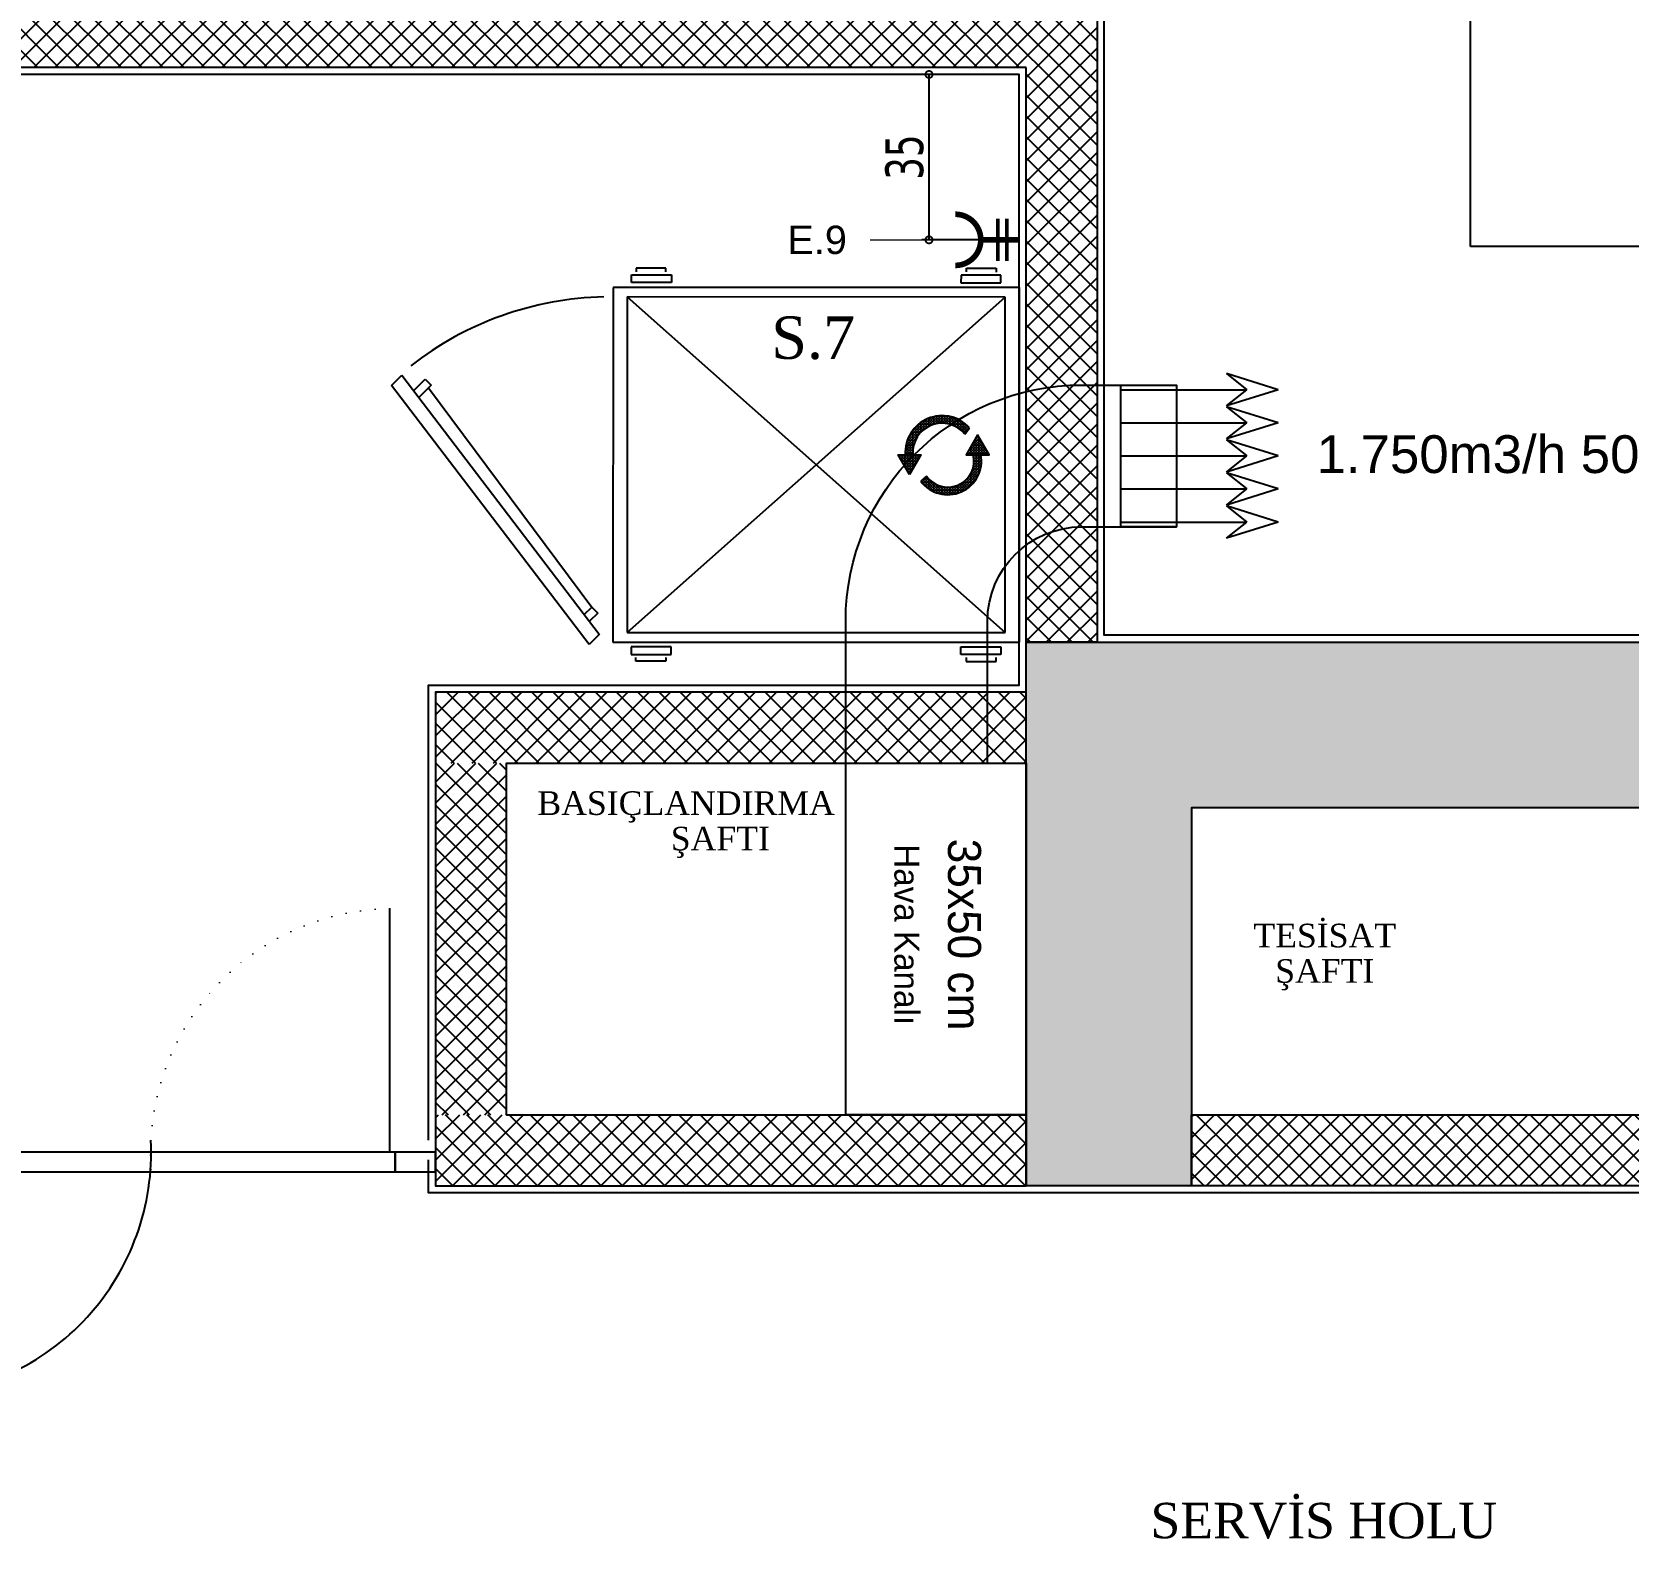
# Model space of a CAD drawing. Header units: millimetres. Extents: x -29311 to -3405, y 28913 to 42880.
# Drawn here: x -8239.8 to -7902, y 39773 to 40091.9 of the extents above; entities that cross this region are included whole.
import ezdxf
from ezdxf.enums import TextEntityAlignment as Align

# ---------------------------------------------------------------- set-up
doc = ezdxf.new("R2010")
doc.units = ezdxf.units.MM
doc.linetypes.add('ACAD_ISO07W100', pattern=[3, 0, -3])
for name, color, linetype in [('A-BA', 1, 'Continuous'), ('A-DUVAR', 53, 'Continuous'), ('A-DUVAR-TARAMA', 251, 'Continuous'), ('A-KAPI-AHSAP', 245, 'Continuous'), ('A-MERDIVEN', 125, 'Continuous'), ('A-MK-HVAC-TEMIZ', 140, 'Continuous'), ('A-SIVA-IC', 97, 'Continuous'), ('A-YAZI', 136, 'Continuous'), ('symbol', 8, 'Continuous'), ('T-VANA', 2, 'Continuous'), ('yazı1', 7, 'Continuous')]:
    doc.layers.add(name, color=color, linetype=linetype)
for name, color, linetype, lineweight in [('acilis-yonu', 222, 'ACAD_ISO07W100', 15), ('BA_wall_gyps', 45, 'Continuous', 9), ('GRC-Ekipman', 4, 'Continuous', 25), ('tarama-betonarme', 252, 'Continuous', 13), ('TES_ELK', 230, 'Continuous', 25)]:
    doc.layers.add(name, color=color, linetype=linetype, lineweight=lineweight)
doc.styles.add('antet', font='arial.ttf', dxfattribs={"oblique": 15, "height": 2.75})
doc.styles.add('Dimension Text', font='tahoma.ttf', dxfattribs={"width": 0.8})
doc.styles.add('GEO- BAYRAKTAR FİNAL PROJE 140518$0$Standard', font='arial.ttf')
doc.styles.add('HA_SMART', font='')
doc.styles.add('TESNO', font='romandtw.shx', dxfattribs={"height": 0.8})
doc.styles.add('YAZ', font='times.ttf', dxfattribs={"height": 0.12})
doc.styles.add('YAZ-50', font='times.ttf', dxfattribs={"width": 0.9})
doc.styles.get('HA_SMART').set_extended_font_data('Sakkal Majalla')
doc.dimstyles.new('AYG-OLCU 1 to 2', dxfattribs={"dimtxt": 4, "dimasz": 3, "dimexe": 1.5, "dimexo": 1, "dimgap": 1, "dimtad": 1, "dimdec": 0, "dimdsep": 46, "dimtxsty": 'Dimension Text', "dimblk": 'DOTSMALL', "dimcen": 0, "dimclrd": 256, "dimclre": 256, "dimclrt": 256, "dimadec": 0, "dimazin": 0, "dimtfac": 1, "dimtdec": 0, "dimtofl": 0, "dimtmove": 1, "dimatfit": 3, "dimfxl": 1, "dimarcsym": 0})
pattern_1 = [(360, (-171.5160892261192, 853.8561361973235), (-1e-16, -0.5588000000000001), [0.4064, -0.1524]), (270, (-171.5160892261192, 853.8561361973235), (-0.5588000000000001, 0), [0.4064, -0.1524])]

# ---------------------------------------------------------------- blocks, each defined once
blk = doc.blocks.new('3r3')
at = {"layer": 'symbol'}
for p, q in [((0, 0), (0, 163.7499999998181)), ((376.3041377991904, 0), (0, 0))]:
    blk.add_line(p, q, dxfattribs=at)
blk = doc.blocks.new('METİKET')
at = {"layer": 'yazı1', "linetype": 'ByBlock', "style": 'HA_SMART'}
for tag, height, p in [('MAHALADI', 20, (13369.8581146319, 684.6307624234468)), ('ALAN', 15, (13369.8581146319, 652.2306944070588))]:
    blk.add_attdef(tag, text='', height=height, dxfattribs=at).set_placement(p, align=Align.CENTER)
blk = doc.blocks.new('Y.BASINÇLANDIRMA')
at = {"layer": 'A-MK-HVAC-TEMIZ'}
for p, q in [((9375.205411104631, -17434.27684734635), (9364.257464126667, -17430.86281216908)), ((9364.257464126667, -17430.86281216908), (9368.582511058004, -17434.27684734635)), ((9341.902750539173, -17434.27684734635), (9368.582511058004, -17434.27684734635)), ((9375.205411104631, -17434.27684734635), (9364.257464126667, -17437.69088252361)), ((9364.257464126667, -17437.69088252361), (9368.582511058004, -17434.27684734635)), ((9375.205411104631, -17441.27684734634), (9364.257464126667, -17437.86281216908)), ((9364.257464126667, -17437.86281216908), (9368.582511058004, -17441.27684734634)), ((9341.902750539173, -17441.27684734634), (9368.582511058004, -17441.27684734634)), ((9375.205411104631, -17441.27684734634), (9364.257464126667, -17444.69088252361)), ((9364.257464126667, -17444.69088252361), (9368.582511058004, -17441.27684734634)), ((9375.205411104631, -17448.27684734635), (9364.257464126667, -17444.86281216908)), ((9364.257464126667, -17444.86281216908), (9368.582511058004, -17448.27684734635)), ((9341.902750539173, -17448.27684734635), (9368.582511058004, -17448.27684734635)), ((9375.205411104631, -17448.27684734635), (9364.257464126667, -17451.69088252361)), ((9364.257464126667, -17451.69088252361), (9368.582511058004, -17448.27684734635)), ((9375.205411104631, -17455.27684734635), (9364.257464126667, -17451.86281216908)), ((9364.257464126667, -17451.86281216908), (9368.582511058004, -17455.27684734635)), ((9341.902750539173, -17455.27684734635), (9368.582511058004, -17455.27684734635)), ((9375.205411104631, -17455.27684734635), (9364.257464126667, -17458.69088252361)), ((9364.257464126667, -17458.69088252361), (9368.582511058004, -17455.27684734635)), ((9375.205411104631, -17462.27684734634), (9364.257464126667, -17458.86281216908)), ((9364.257464126667, -17458.86281216908), (9368.582511058004, -17462.27684734634)), ((9341.902750539173, -17462.27684734634), (9368.582511058004, -17462.27684734634)), ((9375.205411104631, -17462.27684734634), (9364.257464126667, -17465.69088252361)), ((9364.257464126667, -17465.69088252361), (9368.582511058004, -17462.27684734634))]:
    blk.add_line(p, q, dxfattribs=at)
for points in [[(9283.684522592885, -17513.27684734649), (9283.684522592885, -17483.27684734642, -0.414213562371987), (9333.684522592697, -17433.27684734641), (9353.68452259424, -17433.27684734633)], [(9313.684522592885, -17513.27684734649), (9313.684522592885, -17483.27684734642, -0.4142135623720295), (9333.684522592812, -17463.27684734642), (9353.684522594354, -17463.27684734634)]]:
    blk.add_lwpolyline(points, format="xyb", dxfattribs=at)
for points in [[(9341.902750539173, -17433.27684734636), (9353.684522594354, -17433.27684734636), (9353.684522594354, -17463.27684734634), (9341.902750539173, -17463.27684734634)], [(9321.90275053875, -17587.72782990191), (9283.684522592885, -17587.72782990191), (9283.684522592885, -17513.27684734649), (9321.90275053875, -17513.27684734649)]]:
    blk.add_lwpolyline(points, close=True, dxfattribs=at)
at = {"layer": 'A-MK-HVAC-TEMIZ', "lineweight": 30}
ref = blk.add_blockref('METİKET', (9065.713162395305, -22228.26392211844), dxfattribs=dict(at, xscale=-0.35, yscale=0.35, zscale=0.35, rotation=270))
ref.add_attrib('MAHALADI', '35x50 cm', dxfattribs={"layer": 'yazı1', "linetype": 'ByBlock', "height": 7, "rotation": 270, "style": 'HA_SMART'}).set_placement((9305.333929243512, -17549.57358199728), align=Align.CENTER)
ref.add_attrib('ALAN', ' Hava Kanalı', dxfattribs={"layer": 'yazı1', "linetype": 'ByBlock', "height": 5.25, "rotation": 270, "style": 'HA_SMART'}).set_placement((9293.993905437776, -17548.62358199727), align=Align.CENTER)
at = {"layer": 'A-MK-HVAC-TEMIZ', "lineweight": 30, "style": 'GEO- BAYRAKTAR FİNAL PROJE 140518$0$Standard'}
blk.add_text('1.750m3/h 50Pa Basınçlandırma', height=8, dxfattribs=at).set_placement((9383.33571305078, -17451.90682173189))
blk = doc.blocks.new('A$C1D5157F6')
at = {"layer": 'A-DUVAR-TARAMA'}
h = blk.add_hatch(dxfattribs=at)
h.set_pattern_fill('ANSI37', color=256)
h.set_pattern_definition([(45, (8509.79660212841, 55116.42820535767), (-2.245064030267287, 2.245064030267287), []), (135, (8509.79660212841, 55116.42820535767), (-2.245064030267287, -2.245064030267287), [])])
h.paths.add_polyline_path([(-124.9999999999563, -10.54901744031303), (-124.9999999999563, -25.54901744027666), (-1.45519e-11, -25.54901744027666), (0, -10.54901744034941)])
h = blk.add_hatch(dxfattribs=at)
h.set_pattern_fill('ANSI37', color=256, angle=-90.00000000000001)
h.set_pattern_definition([(315, (55016.97722279804, -8609.79660212424), (2.245064030267287, 2.245064030267287), []), (44.99999999999999, (55016.97722279804, -8609.79660212424), (-2.245064030267287, 2.245064030267287), [])])
h.paths.add_polyline_path([(-110, -25.56229573197561), (-124.9999999999563, -25.56229573197561), (-124.9999999999272, -99.99999999580177), (-110, -99.99999999581631)])
h = blk.add_hatch(dxfattribs=at)
h.set_pattern_fill('ANSI37', color=256)
h.set_pattern_definition([(45, (8509.796602128423, 55111.97722280194), (-2.245064030267287, 2.245064030267287), []), (135, (8509.796602128423, 55111.97722280194), (-2.245064030267287, -2.245064030267287), [])])
h.paths.add_polyline_path([(-124.9999999999709, -99.9999999958127), (-4.36557e-11, -99.99999999569263), (0, -114.999999996231), (-124.9999999999854, -114.9999999952306)])
blk.add_line((-4.36557e-11, -99.99999999569263), (0, -114.999999996231))
blk.add_lwpolyline([(-4.36557e-11, -99.99999999569263), (0, -114.999999996231)])
at = {"layer": 'A-DUVAR'}
blk.add_line((-109.9999999999854, -99.99999999581631), (-4.36557e-11, -99.99999999569263), dxfattribs=at)
blk.add_lwpolyline([(-110, -99.99999999581631), (-110, -25.54901744027666), (-1.45519e-11, -25.54901744027666), (0, -10.54901744034941), (-124.9999999999563, -10.54901744031303), (-124.9999999999854, -114.999999995096), (0, -114.999999996231)], dxfattribs=at)
at = {"layer": 'T-VANA', "lineweight": 30}
blk.add_blockref('Y.BASINÇLANDIRMA', (-9321.902750538735, 17487.72782990621), dxfattribs=at)
at = {"layer": 'A-YAZI', "insert": (-119.2884652068751, -31.5330804070436), "char_height": 5, "width": 87.9708629801067, "attachment_point": 1, "line_spacing_factor": 0.9, "style": 'YAZ'}
blk.add_mtext('\\pi-4.17607,l20,t30.82393;BASIÇLANDIRMA \\P\\pi24.05032,t44.05032;ŞAFTI', dxfattribs=at)
blk = doc.blocks.new('sıcak banket a. gn 2-1 11 5')
h = blk.add_hatch()
h.set_pattern_fill('ANGLE', color=23, scale=0.08, style=0)
h.set_pattern_definition(pattern_1)
edge = h.paths.add_edge_path()
edge.add_ellipse((36.6753667097364, -15.13610678710211), major_axis=(3.926280879098405, 3.926280879098405), ratio=0.999999999999866, start_angle=260.879958972043, end_angle=418.6088662258044)
edge.add_line((35.36888156202622, -9.73939856430843), (35.36888156202622, -8.139398564308067))
edge.add_ellipse((36.70123398977739, -15.14540608474453), major_axis=(-5.042782186855692, 5.042782186855692), ratio=0.9999999999999284, start_angle=171.7161694729125, end_angle=325.7675253810813, ccw=False)
edge.add_line((40.96485362088424, -20.86212297552811), (39.92968420240503, -19.63508230826846))
h.paths.add_polyline_path([(31.19080429866154, -8.823074802858171), (35.36888156202622, -6.410860770158251), (35.36888156202622, -11.23528883555627)])
h = blk.add_hatch()
h.set_pattern_fill('ANGLE', color=23, scale=0.08, style=0)
h.set_pattern_definition(pattern_1)
edge = h.paths.add_edge_path()
edge.add_line((35.36888156202622, -22.5393985643077), (35.36888156202622, -24.13939856430807))
edge.add_ellipse((34.90585451602238, -16.34685949890627), major_axis=(5.519875865050897, 5.519875865050897), ratio=0.9999999999998872, start_angle=87.01296561517859, end_angle=228.4004756552082, ccw=False)
edge.add_line((29.68111879564822, -10.54684262105183), (31.03678929213493, -11.509069898093))
edge.add_ellipse((34.90708128614642, -16.35490237940939), major_axis=(4.385273797372311, 4.385273797372311), ratio=0.9999999999997801, start_angle=83.61382491628162, end_angle=229.2703873723542)
h.paths.add_polyline_path([(35.36888156202622, -20.81086077015971), (39.5469588253909, -23.22307480285963), (35.36888156202622, -25.63528883555774)])
at = {"lineweight": -2}
for p, q in [((0, 0), (-0.0400003599061165, -85.9899211812517)), ((0, 0), (75.0627048092574, -0.0321528562271851)), ((75.06270480924285, -86.02207403748068), (75.0627048092574, -0.0321528562271851)), ((-0.0400003599061165, -85.9899211812517), (75.0627048092574, -86.02207403748068))]:
    blk.add_line(p, q, dxfattribs=at)
at = {"linetype": 'ByBlock'}
for p, q in [((2.00202293744951, -2.996094771477147), (1.965397696316358, -82.99608445259582)), ((1.965397696316358, -82.99608445259582), (73.00201452359033, -3.025958429627279)), ((73.00201452359033, -3.025958429627279), (2.00202293744951, -2.996094771477147)), ((72.9653892824572, -83.02594811074779), (2.00202293744951, -2.996094771477147)), ((72.9653892824572, -83.02594811074779), (73.00201452359033, -3.025958429627279)), ((1.965397696316358, -82.99608445259582), (72.9653892824572, -83.02594811074779))]:
    blk.add_line(p, q, dxfattribs=at)
at = {"color": 251, "lineweight": -2}
for p, q in [((-4.115646477352128, -11.2065728359812), (-4.112080937949938, -4.87869576396042)), ((-4.112080937949938, -4.87869576396042), (-3.300723248365101, -4.879152935896854)), ((-2.65110501728486, -3.905965016123444), (-2.655859101025271, -12.34318985551908)), ((-1.028307216547545, -3.906879406435108), (-2.65110501728486, -3.905965016123444)), ((-1.033061300302505, -12.34410424583075), (-1.028307216547545, -3.906879406435108)), ((76.02656227878468, -12.37738229656679), (76.03131636252509, -3.940157457171154)), ((76.03131636252509, -3.940157457171154), (77.65411416324787, -3.941071847480998)), ((77.65411416324787, -3.941071847480998), (77.64936007950746, -12.37829668687846)), ((79.11399295648151, -4.915448395706333), (78.30263526688212, -4.914991223771722)), ((79.11042741709389, -11.24332546772712), (79.11399295648151, -4.915448395706333)), ((-3.304288787752737, -11.20703000791582), (-4.115646477352128, -11.2065728359812)), ((-2.655859101025271, -12.34318985551908), (-1.033061300302505, -12.34410424583075)), ((77.64936007950746, -12.37829668687846), (76.02656227878468, -12.37738229656679)), ((78.2990697274945, -11.2428682957925), (79.11042741709389, -11.24332546772712)), ((-2.686701943370279, -82.08097103474392), (-2.681947859629872, -73.64374619534647)), ((-2.681947859629872, -73.64374619534647), (-1.059150058907107, -73.64466058565812)), ((-1.059150058907107, -73.64466058565812), (-1.063904142647515, -82.08188542505377)), ((76.0004735201801, -73.677938636396), (75.99571943643969, -82.11516347579163)), ((77.62327132090286, -73.67885302670582), (76.0004735201801, -73.677938636396)), ((77.61851723716245, -82.1160778661033), (77.62327132090286, -73.67885302670582)), ((-4.143015197187194, -74.77871741449782), (-4.146580736574832, -81.10659448651856)), ((-3.331657507587805, -74.77917458643242), (-4.143015197187194, -74.77871741449782)), ((78.27170100765943, -74.81501287431092), (79.08305869725882, -74.8154700462437)), ((79.08305869725882, -74.8154700462437), (79.07949315785663, -81.14334711826449)), ((-4.146580736574832, -81.10659448651856), (-3.335223046975444, -81.1070516584532)), ((-1.063904142647515, -82.08188542505377), (-2.686701943370279, -82.08097103474392)), ((75.99571943643969, -82.11516347579163), (77.61851723716245, -82.1160778661033)), ((79.07949315785663, -81.14334711826449), (78.2681354682718, -81.14288994632989)), ((18.54458646656712, -130.6539471982942), (73.35168538524886, -88.88830396959021)), ((75.53031924345123, -91.06939438128937), (20.72322032475495, -132.8350376099915)), ((21.19233570038341, -125.0383637138002), (67.60615840967512, -90.48417583585977)), ((67.60615840967512, -90.48417583585977), (68.86911593211697, -89.22264077748513)), ((69.18427448879811, -92.06407134504293), (67.60615840967512, -90.48417583585977)), ((68.86911593211697, -89.22264077748513), (70.61686952704622, -90.97236507998603)), ((73.34411104915488, -88.88072109292261), (75.53031924345123, -91.06939438128937)), ((19.35076911385113, -125.720637288161), (20.61372663629299, -124.4591022297845)), ((20.61372663629299, -124.4591022297845), (23.23289892023604, -127.0812278033973)), ((21.80030388197338, -128.1729340684542), (19.35076911385113, -125.720637288161)), ((20.72322032475495, -132.8350376099915), (18.54458646656712, -130.6539471982942))]:
    blk.add_line(p, q, dxfattribs=at)
at = {"color": 23}
for p, q in [((31.03678929214948, -11.509069898093), (29.68111879564822, -10.54684262105183)), ((39.92968420240503, -19.63508230826846), (40.96485362088424, -20.86212297552629))]:
    blk.add_line(p, q, dxfattribs=at)
for points in [[(31.19080429866154, -8.823074802858171), (35.36888156202622, -11.23528883555627), (35.36888156202622, -6.41086077016007)], [(39.5469588253909, -23.22307480285963), (35.36888156202622, -25.63528883555774), (35.36888156202622, -20.81086077015971)]]:
    blk.add_lwpolyline(points, close=True, dxfattribs=at)
for centre, radius, start, end in [((36.70123398977739, -15.14540608474453), 7.131570960744617, 306.7161694728177, 100.767525381254), ((36.6753667097364, -15.13610678710211), 5.552599668906809, 305.8799589721378, 103.6088662256689), ((34.90585451602238, -16.34685949890627), 7.806283310970451, 132.0129656148675, 273.4004756553546), ((34.90708128614642, -16.35490237940939), 6.201713678962622, 128.6138249158188, 274.2703873727088)]:
    blk.add_arc(centre, radius, start, end, dxfattribs=at)
at = {"color": 251}
blk.add_arc((70.6879697007098, -86.44209528693321), 68.72045120457139, 181.224431704946, 217.9942786231579, dxfattribs=at)
blk = doc.blocks.new('MONO')
at = {"layer": 'TES_ELK', "linetype": 'Continuous'}
for points, const_width in [([(170534.5179322206, 1136.582672683469), (170534.5179322206, 1256.582672683469)], 10), ([(170559.5179322206, 1136.582672683469), (170559.5179322206, 1256.582672683469)], 10), ([(170607.8179322206, 1196.582672683469), (170499.5179322206, 1196.582672683469)], 16)]:
    blk.add_lwpolyline(points, dxfattribs=dict(at, const_width=const_width))
at = {"layer": 'TES_ELK', "linetype": 'Continuous', "const_width": 16}
blk.add_lwpolyline([(170680.0179322206, 1124.382672683468), (170680.0179322206, 1124.382672683468, -1), (170680.0179322206, 1268.782672683469)], format="xyb", dxfattribs=at)
at = {"layer": 'TES_ELK', "lineweight": 15}
blk.add_lwpolyline([(170919.5179322206, 1196.582672683469), (170669.5179322206, 1196.582672683469)], dxfattribs=at)
at = {"layer": 'TES_ELK', "linetype": 'Continuous', "style": 'TESNO', "width": 0.7}
blk.add_attdef('ENO', text='', height=80, rotation=180, dxfattribs=at).set_placement((171069.5179322206, 1196.582672683469, 10), align=Align.MIDDLE)
blk = doc.blocks.new('_DotSmall')
at = {"color": 0, "linetype": 'ByBlock', "const_width": 0.5}
blk.add_lwpolyline([(-0.0625, 0, 1), (0.0625, 0, 1)], format="xyb", close=True, dxfattribs=at)
blk = doc.blocks.new('*D387')
at = {"layer": 'DEFPOINTS', "color": 0, "transparency": 16777216}
for p in [(-8049.993044448431, 40082.93951845399), (-8030.91131029082, 40082.93951845399), (-8030.911310290659, 40047.93951845399)]:
    blk.add_point(p, dxfattribs=at)
at = {"layer": 'TES_ELK', "lineweight": -2, "transparency": 16777216}
for p, q in [((-8031.91131029082, 40082.93951845399), (-8051.493044448431, 40082.93951845399)), ((-8049.993044448431, 40047.93951845399), (-8049.993044448431, 40082.93951845399)), ((-8031.911310290659, 40047.93951845399), (-8051.493044448431, 40047.93951845399))]:
    blk.add_line(p, q, dxfattribs=at)
at = {"layer": 'TES_ELK', "lineweight": -2, "transparency": 16777216, "xscale": 3, "yscale": 3, "zscale": 3}
for p, rotation in [((-8049.993044448431, 40082.93951845399), 90), ((-8049.993044448431, 40047.93951845399), 270)]:
    blk.add_blockref('_DotSmall', p, dxfattribs=dict(at, rotation=rotation))
at = {"layer": 'TES_ELK', "transparency": 16777216, "insert": (-8055.159599183138, 40065.43951845398), "char_height": 8, "attachment_point": 5, "rotation": 90, "style": 'Dimension Text'}
blk.add_mtext('35', dxfattribs=at)

msp = doc.modelspace()

# ---------------------------------------------------------------- hatches: boundary and pattern name
at = {"layer": 'A-DUVAR-TARAMA'}
h = msp.add_hatch(dxfattribs=at)
h.set_pattern_fill('ANSI37', color=256, scale=25, style=0)
h.set_pattern_definition([(45, (-57572.96624000469, 58858.54602812048), (-2.209708691207957, 2.209708691207957), []), (135, (-57572.96624000469, 58858.54602812048), (-2.209708691207957, -2.209708691207957), [])])
h.paths.add_polyline_path([(-8014.411310291494, 40181.19025575965), (-8029.411310291236, 40181.19025575965), (-8029.411310290816, 40099.43951845399), (-8257.641287739578, 40099.43951845399), (-8257.641287739578, 40282.76813137414), (-8272.641287739578, 40282.76813137414), (-8272.641287739578, 40084.43951845398), (-8277.641287739494, 40084.43951845398), (-8029.411310290736, 40084.43951845398), (-8029.411310290585, 40041.8901306169), (-8014.411310291616, 40041.8901306169)])
h.paths.add_polyline_path([(-8014.411310291616, 40041.8901306169), (-8029.411310290494, 40041.8901306169), (-8029.411310290156, 39962.76813137414), (-8014.411310291727, 39962.76813137414)])
h = msp.add_hatch(dxfattribs=at)
h.set_pattern_fill('ANSI37', color=256, scale=25, style=0)
h.set_pattern_definition([(45, (-57572.96624000469, 54657.01657116164), (-2.209708691207957, 2.209708691207957), []), (135, (-57572.96624000469, 54657.01657116164), (-2.209708691207957, -2.209708691207957), [])])
h.paths.add_polyline_path([(-7994.411310290096, 39847.76813137404), (-7994.411310290096, 39862.76813137394), (-7884.411310289745, 39862.76813137394), (-7884.411310289724, 39927.76813137411), (-7869.411310289724, 39927.76813137411), (-7869.411310289724, 39862.76813137394), (-7809.411310289745, 39862.76813137394), (-7809.411310289745, 39927.76813137411), (-7799.411310289735, 39927.76813137411), (-7799.411310289735, 39862.76813137394), (-7739.411310289724, 39862.76813137394), (-7739.411310289724, 39927.76813137411), (-7729.411310289745, 39927.76813137411), (-7729.411310289745, 39862.76813137394), (-7669.411310289735, 39862.76813137394), (-7669.411310289735, 39927.76813137411), (-7659.411310289745, 39927.76813137411), (-7659.411310289745, 39862.76813137394), (-7599.411310290096, 39862.76813137394), (-7599.411310290096, 39927.76813137414), (-7584.411310290096, 39927.76813137414), (-7584.411310290096, 39862.76813137394), (-7489.411310290025, 39862.76813137394), (-7489.411310290336, 39847.76813137621)])
at = {"layer": 'tarama-betonarme'}
h = msp.add_hatch(dxfattribs=at)
h.set_pattern_fill('ANSI35', color=256, scale=25, style=0)
h.set_pattern_definition([(45, (-57572.96624000469, 54657.01657116164), (-4.419417382415921, 4.419417382415921), []), (45, (-57568.54682262972, 54657.01657116164), (-4.419417382415921, 4.419417382415921), [7.8125, -1.5625, 0, -1.5625])])
edge = h.paths.add_edge_path()
edge.add_line((-7454.411310290096, 40282.76813137421), (-7454.411310289395, 40097.76813137423))
edge.add_line((-7454.411310289395, 40097.76813137423), (-7224.411310289386, 40097.76813137423))
edge.add_line((-7224.411310289386, 40097.76813137423), (-7224.411310289386, 40072.76813137421))
edge.add_line((-7224.411310289386, 40072.76813137421), (-7454.411310289395, 40072.76813137421))
edge.add_line((-7454.411310289395, 40072.76813137421), (-7454.411310289395, 39882.76813137423))
edge.add_line((-7454.411310289395, 39882.76813137423), (-7224.411310289386, 39882.76813137423))
edge.add_line((-7224.411310289386, 39882.76813137423), (-7224.411310289386, 39847.76813137414))
edge.add_line((-7224.411310289386, 39847.76813137414), (-7489.411310290336, 39847.76813137621))
edge.add_line((-7489.411310290336, 39847.76813137621), (-7489.411310290025, 39927.76813137414))
edge.add_line((-7489.411310290025, 39927.76813137414), (-7994.411310290096, 39927.76813137414))
edge.add_line((-7994.411310290096, 39927.76813137414), (-7994.411310290096, 39847.76813137405))
edge.add_line((-7994.411310290096, 39847.76813137405), (-8029.411310290187, 39847.76813137396))
edge.add_line((-8029.411310290187, 39847.76813137396), (-8029.411310290187, 39962.76813137414))
edge.add_line((-8029.411310290187, 39962.76813137414), (-7489.411310290025, 39962.76813137414))
edge.add_line((-7489.411310290025, 39962.76813137414), (-7489.411310290025, 40317.76813137423))
edge.add_line((-7489.411310290025, 40317.76813137423), (-7224.411310289386, 40317.76813137423))
edge.add_line((-7224.411310289386, 40317.76813137423), (-7224.411310289386, 40282.76813137421))
edge.add_line((-7224.411310289386, 40282.76813137421), (-7249.711310289444, 40282.76813137421))
edge.add_line((-7249.711310289444, 40282.76813137421), (-7454.411310290096, 40282.76813137421))
edge.add_line((-7454.411310290096, 40282.76813137421), (-7454.411310289395, 40097.76813137423))

# ---------------------------------------------------------------- linework, layer by layer
at = {"layer": 'A-BA'}
msp.add_lwpolyline([(-7454.411310290096, 40282.76813137421), (-7454.411310289395, 40097.76813137423), (-7224.411310289386, 40097.76813137423), (-7224.411310289386, 40072.76813137421), (-7454.411310289395, 40072.76813137421), (-7454.411310289395, 39882.76813137423), (-7224.411310289386, 39882.76813137423), (-7224.411310289386, 39847.76813137414), (-7489.411310290336, 39847.76813137621), (-7489.411310290025, 39927.76813137414), (-7994.411310290096, 39927.76813137414), (-7994.411310290096, 39847.76813137405), (-8029.411310290187, 39847.76813137396), (-8029.411310290187, 39962.76813137414), (-7489.411310290025, 39962.76813137414), (-7489.411310290025, 40317.76813137423), (-7224.411310289386, 40317.76813137423), (-7224.411310289386, 40282.76813137421), (-7249.711310289444, 40282.76813137421), (-7454.411310290096, 40282.76813137421), (-7454.411310289395, 40097.76813137423)], dxfattribs=at)
at = {"layer": 'A-DUVAR'}
for p, q in [((-8014.411310291494, 40181.19025575965), (-8014.411310291727, 39962.76813137416)), ((-8029.411310290816, 40084.43951845398), (-8272.641287739578, 40084.43951845398)), ((-8029.411310290187, 39962.76813137414), (-8029.411310290736, 40084.43951845398)), ((-8014.411310291727, 39962.76813137414), (-8029.411310290187, 39962.76813137414))]:
    msp.add_line(p, q, dxfattribs=at)
msp.add_lwpolyline([(-7994.411310290096, 39847.76813137404), (-7994.411310290096, 39862.76813137394), (-7884.411310289745, 39862.76813137394), (-7884.411310289724, 39927.76813137411), (-7869.411310289724, 39927.76813137411), (-7869.411310289724, 39862.76813137394), (-7809.411310289745, 39862.76813137394), (-7809.411310289745, 39927.76813137411), (-7799.411310289735, 39927.76813137411), (-7799.411310289735, 39862.76813137394), (-7739.411310289724, 39862.76813137394), (-7739.411310289724, 39927.76813137411), (-7729.411310289745, 39927.76813137411), (-7729.411310289745, 39862.76813137394), (-7669.411310289735, 39862.76813137394), (-7669.411310289735, 39927.76813137411), (-7659.411310289745, 39927.76813137411), (-7659.411310289745, 39862.76813137394), (-7599.411310290096, 39862.76813137394), (-7599.411310290096, 39927.76813137414), (-7584.411310290096, 39927.76813137414), (-7584.411310290096, 39862.76813137394), (-7489.411310290025, 39862.76813137394), (-7489.411310290336, 39847.76813137621)], close=True, dxfattribs=at)
at = {"layer": 'A-KAPI-AHSAP'}
msp.add_line((-8164.104250846805, 39854.83872829055), (-8164.104250846805, 39906.46384559367), dxfattribs=at)
for points in [[(-8264.217354396416, 39850.69753482282), (-8162.973262232219, 39850.69753482282), (-8162.973262232219, 39854.83872792515), (-8264.217354396416, 39854.83872792512)], [(-8154.411310290194, 39854.83872792515), (-8162.973262232219, 39854.83872792515), (-8162.973262232219, 39850.69753482282), (-8154.411310290194, 39850.69753482282)]]:
    msp.add_lwpolyline(points, close=True, dxfattribs=at)
msp.add_arc((-8266.223496838425, 39854.83872792515), 51.62511730310507, 272.2270640682965, 2.817886482835643, dxfattribs=at)
at = {"layer": 'A-SIVA-IC'}
for points in [[(-7490.911310290025, 40296.26813137421), (-7490.911310290025, 39964.26813137414), (-8012.911310291727, 39964.26813137414), (-8012.911310291376, 40181.19025575965)], [(-8155.911310290194, 39857.39194083708), (-8155.911310290154, 39953.71911393389), (-8030.911310290203, 39953.71911393376), (-8030.911310290816, 40082.93951845398), (-8274.141287739578, 40082.93951845398)], [(-8029.411310290187, 39846.26813137396), (-8155.911310290194, 39846.26813137396), (-8155.911310290194, 39853.25074773476)], [(-7217.411310289428, 39846.268131376), (-8029.411310290187, 39846.26813137791)]]:
    msp.add_lwpolyline(points, dxfattribs=at)
at = {"layer": 'acilis-yonu'}
msp.add_arc((-8163.098108404803, 39854.83872792515), 51.62511730310507, 91.11673093625241, 184.6010179273123, dxfattribs=at)

# ---------------------------------------------------------------- block references
at = {"layer": 'A-DUVAR'}
msp.add_blockref('A$C1D5157F6', (-8029.411310290277, 39962.76813137414), dxfattribs=at)
at = {"layer": 'A-MERDIVEN'}
msp.add_blockref('3r3', (-7935.411310290096, 40046.51813137423), dxfattribs=at)
at = {"layer": 'BA_wall_gyps', "color": 2}
ref = msp.add_blockref('MONO', (4756.552534625736, 40137.68321890524), dxfattribs=dict(at, xscale=0.075, yscale=0.075, zscale=0.075, rotation=180))
ref.add_attrib('ENO', 'E.9', dxfattribs={"layer": 'TES_ELK', "color": 1, "linetype": 'Continuous', "height": 6, "style": 'antet'}).set_placement((-8073.661310290794, 40047.93951845398, 0.75), align=Align.MIDDLE)
at = {"layer": 'GRC-Ekipman', "linetype": 'Continuous', "rotation": 270}
msp.add_blockref('sıcak banket a. gn 2-1 11 5', (-8030.879157434005, 40037.8308361834), dxfattribs=at)

# ---------------------------------------------------------------- texts
at = {"layer": 'A-YAZI', "color": 7, "style": 'YAZ-50'}
msp.add_text('S.7', height=9, dxfattribs=at).set_placement((-8074.498274590975, 40022.75245292236), align=Align.CENTER)
at = {"layer": 'A-YAZI', "style": 'YAZ-50'}
msp.add_text('SERVİS HOLU', height=7.5, dxfattribs=at).set_placement((-7966.451702374045, 39773.16049700528), align=Align.CENTER)
at = {"layer": 'A-YAZI', "insert": (-8057.259211002776, 39903.21358310083), "char_height": 5, "width": 175.9417259602134, "attachment_point": 1, "line_spacing_factor": 0.9, "style": 'YAZ'}
msp.add_mtext('\\pi55.90886,l20,t90.90886;TESİSAT\\P\\pi60.53575,t95.53575;ŞAFTI', dxfattribs=at)

# ---------------------------------------------------------------- dimensions: what is measured, and where the dimension line sits
at = {"layer": 'TES_ELK'}
dim = msp.add_linear_dim(base=(-8049.993044448431, 40082.93951845399), p1=(-8030.911310290656, 40047.93951845398), p2=(-8030.911310290816, 40082.93951845398), angle=90, dimstyle='AYG-OLCU 1 to 2', override={"dimtxt": 8, "dimfxl": 30, "dimfxlon": 1}, dxfattribs=at)
dim.commit()
dim.dimension.update_dxf_attribs({"geometry": '*D387', "text_midpoint": (-8055.159599183138, 40065.43951845398)})

doc.saveas('drawing.dxf')
